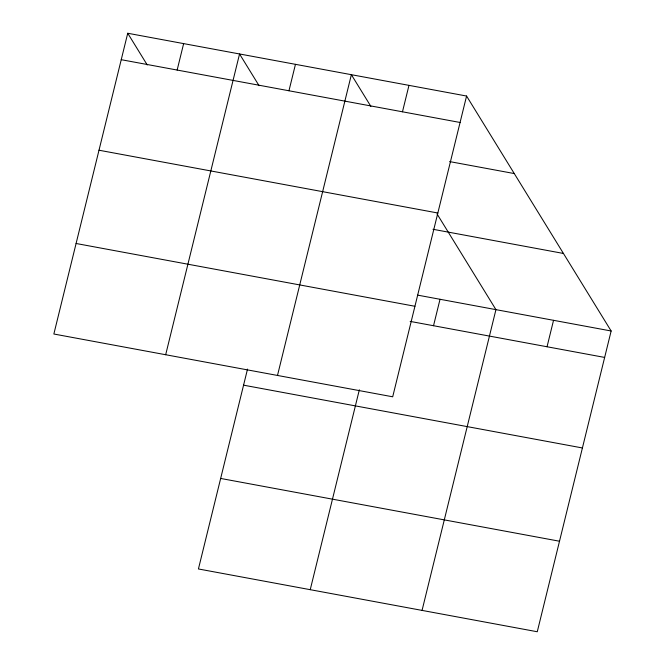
<?xml version="1.0" encoding="UTF-8"?>
<svg xmlns="http://www.w3.org/2000/svg" width="665" height="665" viewBox="0 0 665 665"><rect width="100%" height="100%" fill="white"/><g stroke="black" fill="none" stroke-linecap="round" stroke-linejoin="round"><path stroke-width="1" d="M127.73 33.25L53.857 334.013L392.699 396.797L466.572 96.034L127.73 33.25L147.248 64.971M177.148 70.058L183.64 43.607M165.676 354.736L239.55 53.973L259.067 85.685M288.959 90.773L295.459 64.33M247.521 369.075L198.428 568.966L537.27 631.75L611.143 330.987L466.572 96.034M277.496 375.451L351.369 74.688L370.887 106.408M402.475 111.803L408.975 85.361M310.239 589.68L359.341 389.798M433.53 325.725L440.031 299.283M422.059 610.404L495.94 309.641L437.013 213.872M547.046 346.756L553.538 320.314M121.238 59.692L460.08 122.476M449.607 161.587L514.286 173.565M99.002 150.224L437.844 213.008M432.982 229.284L563.438 253.456M417.662 295.135L611.143 330.987M76.093 243.49L414.935 306.274M410.155 321.394L604.651 357.429M243.565 385.168L582.415 447.961M220.655 478.443L559.506 541.227"/></g></svg>
